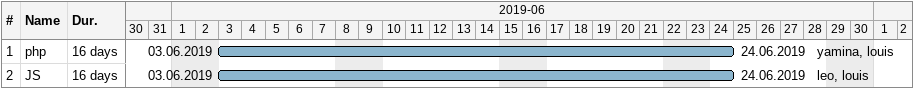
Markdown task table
| ID | Task | Duration | Start | Finish | Resources |
|---|---|---|---|---|---|
| 1 | php | 16d | 2019-06-03 | 2019-06-24 | yamina, louis |
| 2 | JS | 16d | 2019-06-03 | 2019-06-24 | leo, louis |
